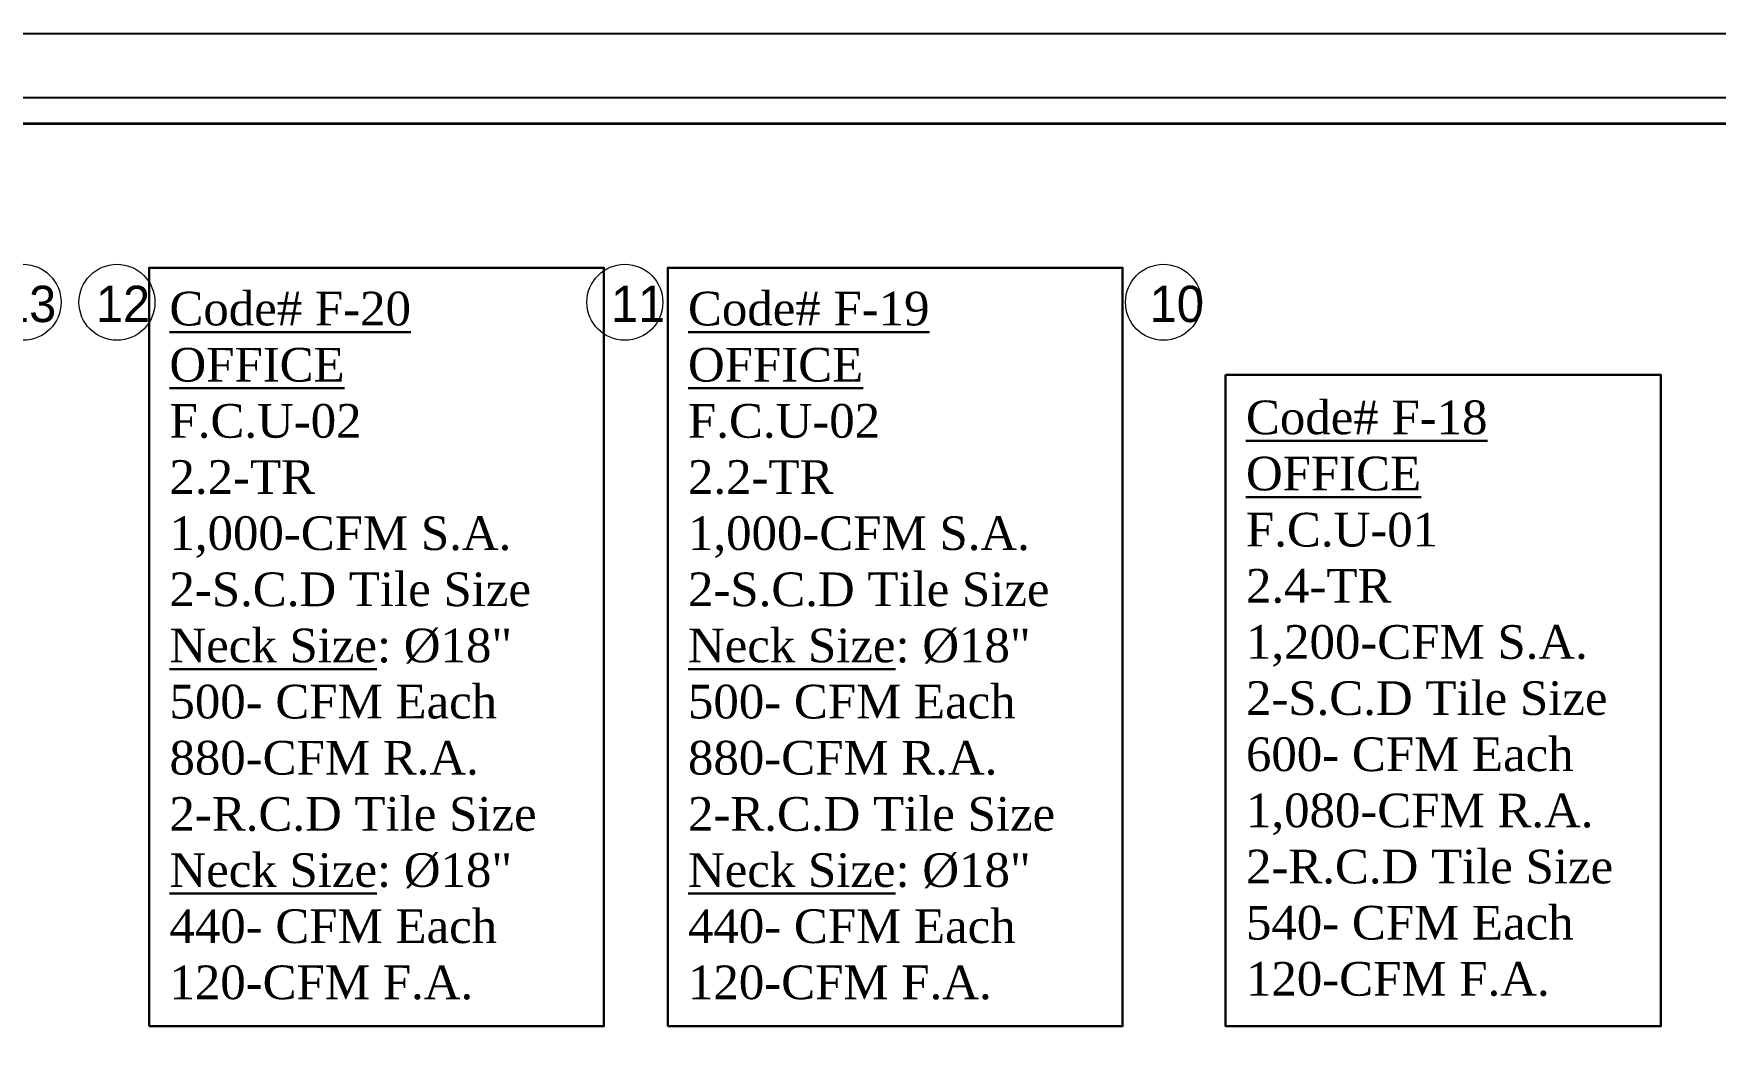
# Model space of a CAD drawing. Extents: x -432 to -365, y -145 to 173.
# Drawn here: x -423.2 to -410.72, y -75.02 to -67.47 of the extents above; entities that cross this region are included whole.
import ezdxf

# ---------------------------------------------------------------- set-up
doc = ezdxf.new("R2010")
doc.units = 0
doc.header["$MEASUREMENT"] = 0
doc.layers.add('AC-TEXT', color=15, linetype='Continuous', lineweight=30)
doc.layers.add('AXIS-TXT', color=171, linetype='Continuous', lineweight=20)
for name, color, linetype in [('COLHATCH', 5, 'Continuous'), ('fram', 252, 'Continuous'), ('WALL', 4, 'Continuous')]:
    doc.layers.add(name, color=color, linetype=linetype)
doc.styles.add('AC', font='romans.shx', dxfattribs={"height": 0.2})
doc.styles.add('ARABY', font='sosa.shx')

msp = doc.modelspace()

# ---------------------------------------------------------------- hatches: boundary and pattern name
at = {"layer": 'COLHATCH', "linetype": 'Continuous'}
h = msp.add_hatch(dxfattribs=at)
h.set_pattern_fill('_USER', color=252, scale=0.05, angle=45, style=0, double=1, pattern_type=0)
h.set_pattern_definition([(45, (-202.924395, -252.77691), (-0.035355339, 0.035355339), []), (135, (-202.924395, -252.77691), (-0.035355339, -0.035355339), [])])
h.paths.add_polyline_path([(-382.484, -75.197), (-382.784, -75.197), (-382.784, -76.097), (-382.484, -76.097)])
h.paths.add_polyline_path([(-380.484, -75.197), (-381.284, -75.197), (-381.284, -75.497), (-380.484, -75.497)])
h.paths.add_polyline_path([(-378.534, -77.197), (-378.834, -77.197), (-378.834, -77.797), (-378.534, -77.797)])
h.paths.add_polyline_path([(-378.134, -80.777), (-378.934, -80.777), (-378.934, -81.077), (-378.134, -81.077)])
h.paths.add_polyline_path([(-380.684, -80.777), (-381.484, -80.777), (-381.484, -81.077), (-380.684, -81.077)])
h.paths.add_polyline_path([(-380.584, -85.827), (-381.484, -85.827), (-381.484, -86.127), (-380.584, -86.127)])
h.paths.add_polyline_path([(-378.134, -85.777), (-378.934, -85.777), (-378.934, -86.077), (-378.134, -86.077)])
h.paths.add_polyline_path([(-380.392, -92.047), (-381.492, -92.047), (-381.492, -92.347), (-380.639, -92.347, -0.011587), (-380.655, -93.033), (-380.405, -93.043, 0.01656)])
h.paths.add_polyline_path([(-380.586, -94.777), (-380.84, -94.777, -0.040808), (-381.428, -97.116), (-381.192, -97.197, 0.04151)])
h.paths.add_polyline_path([(-382.484, -94.177), (-382.784, -94.177), (-382.784, -95.077), (-382.484, -95.077)])
h.paths.add_polyline_path([(-386.614, -94.177), (-387.014, -94.177), (-387.014, -95.077), (-386.614, -95.077)])
h.paths.add_polyline_path([(-390.414, -94.177), (-390.864, -94.177), (-390.864, -95.077), (-390.414, -95.077)])
h.paths.add_polyline_path([(-390.664, -95.997), (-390.964, -95.997), (-390.964, -96.897), (-390.664, -96.897)])
h.paths.add_polyline_path([(-398.664, -94.177), (-398.964, -94.177), (-398.964, -95.077), (-398.664, -95.077)])
h.paths.add_polyline_path([(-398.664, -95.997), (-398.964, -95.997), (-398.964, -96.897), (-398.664, -96.897)])
h.paths.add_polyline_path([(-406.664, -94.177), (-406.964, -94.177), (-406.964, -95.077), (-406.664, -95.077)])
h.paths.add_polyline_path([(-406.664, -95.997), (-406.964, -95.997), (-406.964, -96.897), (-406.664, -96.897)])
h.paths.add_polyline_path([(-414.764, -94.177), (-415.214, -94.177), (-415.214, -95.077), (-414.764, -95.077)])
h.paths.add_polyline_path([(-414.664, -95.997), (-414.964, -95.997), (-414.964, -96.897), (-414.664, -96.897)])
h.paths.add_polyline_path([(-418.614, -94.177), (-419.014, -94.177), (-419.014, -95.077), (-418.614, -95.077)])
h.paths.add_polyline_path([(-422.844, -94.177), (-423.144, -94.177), (-423.144, -95.077), (-422.844, -95.077)])
h.paths.add_polyline_path([(-424.137, -92.047), (-425.237, -92.047, 0.01656), (-425.224, -93.043), (-424.974, -93.033, -0.011587), (-424.99, -92.347), (-424.137, -92.347)])
h.paths.add_polyline_path([(-424.789, -94.777), (-425.042, -94.777, 0.04151), (-424.437, -97.197), (-424.2, -97.116, -0.040808)])
h.paths.add_polyline_path([(-424.144, -85.827), (-425.044, -85.827), (-425.044, -86.127), (-424.144, -86.127)])
h.paths.add_polyline_path([(-426.694, -85.777), (-427.494, -85.777), (-427.494, -86.077), (-426.694, -86.077)])
h.paths.add_polyline_path([(-426.694, -80.777), (-427.494, -80.777), (-427.494, -81.077), (-426.694, -81.077)])
h.paths.add_polyline_path([(-424.144, -80.777), (-424.944, -80.777), (-424.944, -81.077), (-424.144, -81.077)])
h.paths.add_polyline_path([(-426.794, -77.197), (-427.094, -77.197), (-427.094, -77.797), (-426.794, -77.797)])
h.paths.add_polyline_path([(-424.344, -75.197), (-425.144, -75.197), (-425.144, -75.497), (-424.344, -75.497)])
h.paths.add_polyline_path([(-422.844, -75.197), (-423.144, -75.197), (-423.144, -76.097), (-422.844, -76.097)])
h.paths.add_polyline_path([(-418.564, -75.197), (-418.964, -75.197), (-418.964, -76.097), (-418.564, -76.097)])
h.paths.add_polyline_path([(-414.764, -75.197), (-415.214, -75.197), (-415.214, -76.097), (-414.764, -76.097)])
h.paths.add_polyline_path([(-405.414, -72.997), (-405.714, -72.997), (-405.714, -73.597), (-405.414, -73.597)])
h.paths.add_polyline_path([(-405.414, -75.497), (-400.314, -75.497), (-400.314, -76.947), (-400.014, -76.947), (-400.014, -75.197), (-405.714, -75.197), (-405.714, -76.947), (-405.414, -76.947)])
h.paths.add_polyline_path([(-398.664, -72.997), (-398.964, -72.997), (-398.964, -73.597), (-398.664, -73.597)])
h.paths.add_polyline_path([(-398.664, -76.347), (-398.964, -76.347), (-398.964, -76.947), (-398.664, -76.947)])
h.paths.add_polyline_path([(-390.414, -75.197), (-390.864, -75.197), (-390.864, -76.097), (-390.414, -76.097)])

# ---------------------------------------------------------------- linework, layer by layer
at = {"layer": 'AC-TEXT', "color": 34, "linetype": 'Continuous'}
for points in [[(-422.347, -74.84), (-418.969, -74.84), (-418.969, -69.21), (-422.347, -69.21)], [(-418.496, -74.84), (-415.118, -74.84), (-415.118, -69.21), (-418.496, -69.21)], [(-414.353, -70.005), (-411.119, -70.005), (-411.119, -74.84), (-414.353, -74.84)]]:
    msp.add_lwpolyline(points, close=True, dxfattribs=at)
at = {"layer": 'AXIS-TXT'}
for centre in [(-423.283, -69.466), (-422.586, -69.466), (-418.814, -69.466), (-414.814, -69.466)]:
    msp.add_circle(centre, 0.282, dxfattribs=at)
at = {"layer": 'fram'}
msp.add_line((-367.003, -67.949), (-431.049, -67.949), dxfattribs=at)
for points in [[(-431.526, -67.472), (-366.526, -67.472), (-366.526, -105.472), (-431.526, -105.472)], [(-374.58, -67.949), (-431.049, -67.949), (-431.049, -104.995), (-374.58, -104.995)]]:
    msp.add_lwpolyline(points, close=True, dxfattribs=at)
at = {"layer": 'WALL', "color": 252, "linetype": 'Continuous'}
msp.add_lwpolyline([(-374.772, -68.141, 0.0192, 0.0192, 0), (-430.857, -68.141, 0.0192, 0.0192, 0), (-430.857, -104.803, 0.0192, 0.0192, 0), (-374.772, -104.803, 0.0192, 0.0192, 0)], format="xyseb", close=True, dxfattribs=at)

# ---------------------------------------------------------------- texts
at = {"layer": 'AC-TEXT', "color": 34, "linetype": 'Continuous', "char_height": 0.25, "width": 3.95146, "attachment_point": 7, "style": 'AC'}
for s, insert in [('\\A1;{\\fTimes New Roman|b0|i0|c0|p18;\\L\\C3;Code# F-20\\POFFICE\\P\\l\\C256;F.C.U-02\\L\\C3;\\P\\l\\C34;2.2-TR\\P\\C256;1,000-CFM S.A.\\P\\pt0;\\C34;2-S.C.D Tile Size \\P\\LNeck Size\\l: %%C18"\\P500- CFM Each\\P\\C256;880-CFM R.A.\\C34; \\P\\ptz;2-R.C.D Tile Size\\P\\LNeck Size\\l: %%C18"\\P440- CFM Each \\P\\C256;120-CFM F.A.}', (-422.196, -74.644)), ('\\A1;{\\fTimes New Roman|b0|i0|c0|p18;\\L\\C3;Code# F-19\\POFFICE\\P\\l\\C256;F.C.U-02\\L\\C3;\\P\\l\\C34;2.2-TR\\P\\C256;1,000-CFM S.A.\\P\\pt0;\\C34;2-S.C.D Tile Size \\P\\LNeck Size\\l: %%C18"\\P500- CFM Each\\P\\C256;880-CFM R.A.\\C34; \\P\\ptz;2-R.C.D Tile Size\\P\\LNeck Size\\l: %%C18"\\P440- CFM Each \\P\\C256;120-CFM F.A.}', (-418.345, -74.644)), ('\\A1;{\\fTimes New Roman|b0|i0|c0|p18;\\L\\C3;Code# F-18\\POFFICE\\P\\l\\C256;F.C.U-01\\C34;\\P2.4-TR\\P\\C256;1,200-CFM S.A.\\P\\pt0;\\C34;2-S.C.D Tile Size\\P600- CFM Each\\P\\C256;1,080-CFM R.A.\\C34; \\P\\ptz;2-R.C.D Tile Size\\P540- CFM Each \\P\\C256;120-CFM F.A.}', (-414.201, -74.618))]:
    msp.add_mtext(s, dxfattribs=dict(at, insert=insert))
at = {"layer": 'AXIS-TXT', "style": 'ARABY'}
for s, p in [('13', (-423.439, -69.613, 0)), ('12', (-422.742, -69.613, 0)), ('11', (-418.916, -69.613, 0)), ('10', (-414.916, -69.613, 0))]:
    msp.add_text(s, height=0.27, dxfattribs=at).set_placement(p)

doc.saveas('drawing.dxf')
